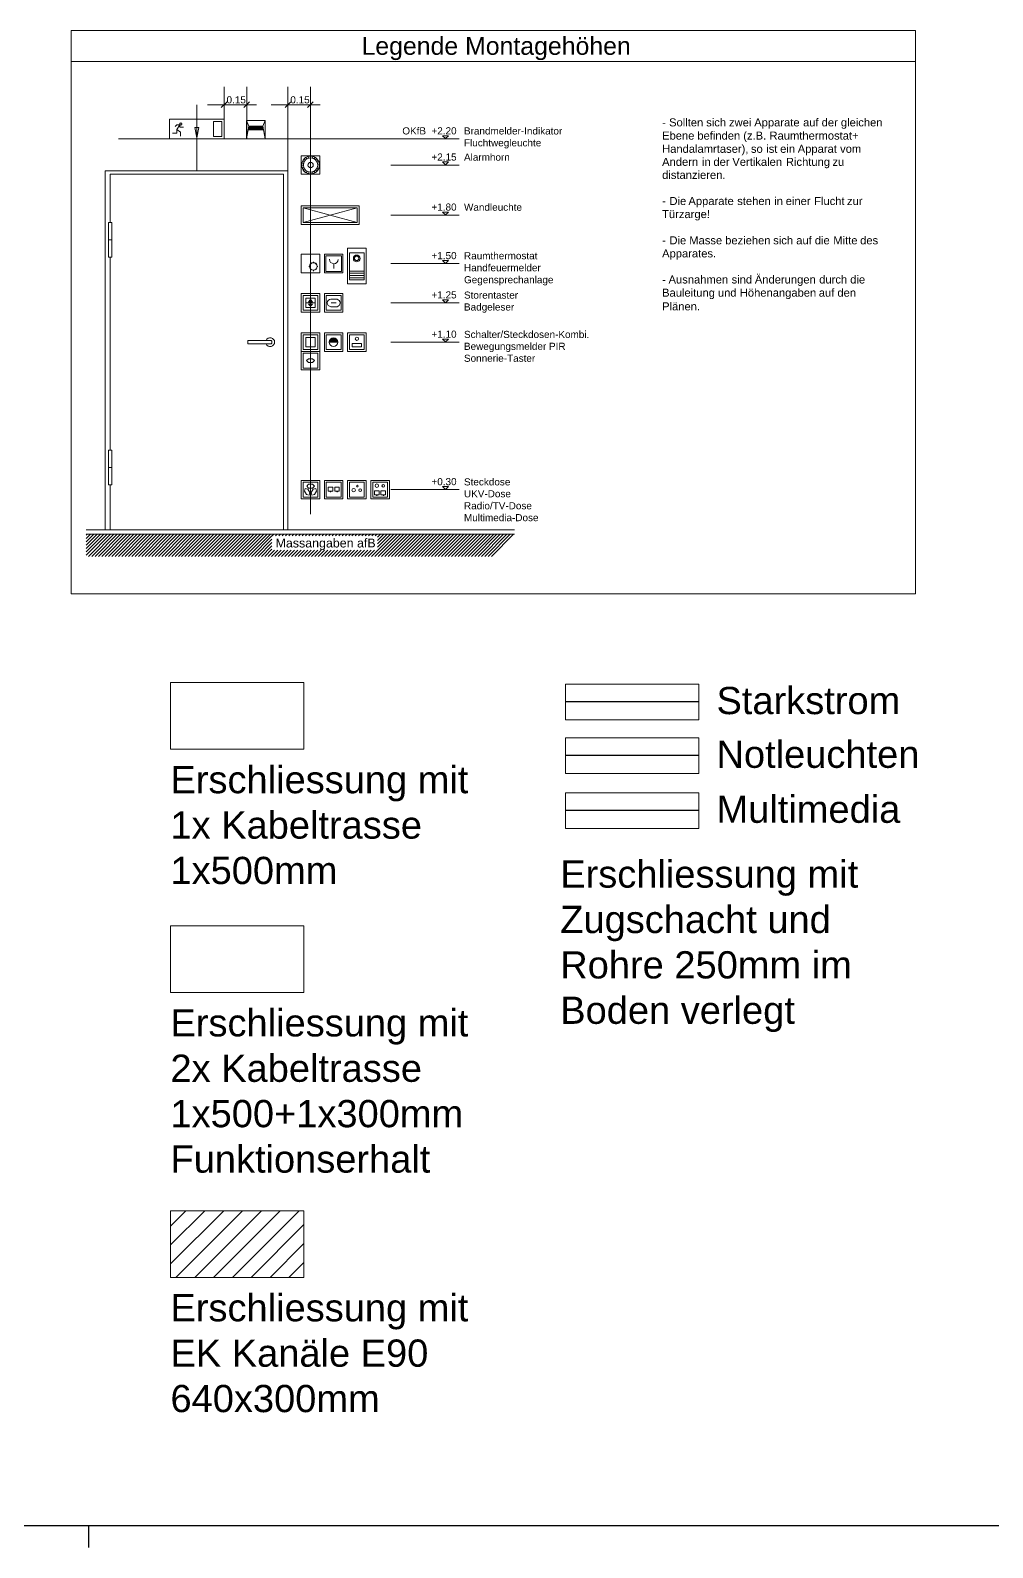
# Model space of a CAD drawing. Extents: x -1132 to 613, y -179 to 712.
# Drawn here: x 179.5 to 396, y -179.5 to 161.8 of the extents above; entities that cross this region are included whole.
import ezdxf
from ezdxf.lldxf.tags import DXFTag

# ---------------------------------------------------------------- set-up
doc = ezdxf.new("R2010")
doc.units = 0
doc.layers.get('0').update_dxf_attribs({"lineweight": 13})
for name, color, linetype, lineweight in [('EL01_WAN_I0_Legende', 7, 'Continuous', 13), ('EL01_WAN_Text', 7, 'Continuous', 13), ('ProE_LEG_Montagehöhe', 7, 'Continuous', 13)]:
    doc.layers.add(name, color=color, linetype=linetype, lineweight=lineweight)
for name, color, linetype, lineweight, true_color in [('EL01_WAN_Trassen', 40, 'Continuous', 13, 0xffbf00), ('EL01_WAN_Trassen Option 2', 7, 'Continuous', 13, 0xff6600), ('L_Röhre Boden', 1, 'Continuous', 13, 0xff0000)]:
    doc.layers.add(name, color=color, linetype=linetype, lineweight=lineweight, true_color=true_color)
doc.styles.get("Standard").update_dxf_attribs({"font": 'arial.ttf'})
tags = doc.linetypes.add('ACAD_ISO10W100', pattern=[18, 12, -3, 0, -3]).pattern_tags.tags
tags[10:11] = [DXFTag(74, 4), DXFTag(75, 0), DXFTag(340, '0'), DXFTag(46, 0.0), DXFTag(50, 0.0), DXFTag(44, 0.0), DXFTag(45, 0.0)]
tags[8:9] = [DXFTag(74, 4), DXFTag(75, 0), DXFTag(340, '0'), DXFTag(46, 0.0), DXFTag(50, 0.0), DXFTag(44, 0.0), DXFTag(45, 0.0)]
tags[6:7] = [DXFTag(74, 4), DXFTag(75, 0), DXFTag(340, '0'), DXFTag(46, 0.0), DXFTag(50, 0.0), DXFTag(44, 0.0), DXFTag(45, 0.0)]
tags[4:5] = [DXFTag(74, 4), DXFTag(75, 0), DXFTag(340, '0'), DXFTag(46, 0.0), DXFTag(50, 0.0), DXFTag(44, 0.0), DXFTag(45, 0.0)]
tags = doc.linetypes.add('STRICHPUNKT2', pattern=[12.7, 6.35, -3.175, 0, -3.175]).pattern_tags.tags
tags[10:11] = [DXFTag(74, 4), DXFTag(75, 0), DXFTag(340, '0'), DXFTag(46, 0.0), DXFTag(50, 0.0), DXFTag(44, 0.0), DXFTag(45, 0.0)]
tags[8:9] = [DXFTag(74, 4), DXFTag(75, 0), DXFTag(340, '0'), DXFTag(46, 0.0), DXFTag(50, 0.0), DXFTag(44, 0.0), DXFTag(45, 0.0)]
tags[6:7] = [DXFTag(74, 4), DXFTag(75, 0), DXFTag(340, '0'), DXFTag(46, 0.0), DXFTag(50, 0.0), DXFTag(44, 0.0), DXFTag(45, 0.0)]
tags[4:5] = [DXFTag(74, 4), DXFTag(75, 0), DXFTag(340, '0'), DXFTag(46, 0.0), DXFTag(50, 0.0), DXFTag(44, 0.0), DXFTag(45, 0.0)]

# ---------------------------------------------------------------- blocks, each defined once
blk = doc.blocks.new('Kabelkanal-A0UJ358RXE', base_point=(211.06, -54.62))
at = {"color": 0, "linetype": 'ByBlock', "lineweight": -2, "ltscale": 0.13}
for p, q in [((211.06, -54.62), (211.06, -39.62)), ((211.06, -39.62), (241.06, -39.62)), ((241.06, -39.62), (241.06, -54.62)), ((241.06, -54.62), (211.06, -54.62))]:
    blk.add_line(p, q, dxfattribs=at)
blk = doc.blocks.new('Wickelfalzrohr-A0UJ358TXE', base_point=(299.92, -17.72))
at = {"color": 0, "linetype": 'ByBlock', "lineweight": -2, "ltscale": 0.13}
for p, q in [((329.92, -9.72), (299.92, -9.72)), ((299.92, -9.72), (299.92, -12.06)), ((329.92, -9.72), (329.92, -12.06)), ((299.92, -12.06), (299.92, -15.38)), ((329.92, -12.06), (329.92, -15.38)), ((299.92, -15.38), (299.92, -17.72)), ((329.92, -15.38), (329.92, -17.72)), ((299.92, -17.72), (329.92, -17.72))]:
    blk.add_line(p, q, dxfattribs=at)
at = {"color": 0, "linetype": 'STRICHPUNKT2', "lineweight": 25, "ltscale": 0.25}
blk.add_line((329.92, -13.72), (299.92, -13.72), dxfattribs=at)
blk = doc.blocks.new('Wickelfalzrohr-A0UJ358VXE', base_point=(299.92, -5.36))
at = {"color": 0, "linetype": 'ByBlock', "lineweight": -2, "ltscale": 0.13}
for p, q in [((329.92, 2.64), (299.92, 2.64)), ((299.92, 2.64), (299.92, 0.3)), ((299.92, 0.3), (299.92, -3.02)), ((329.92, 2.64), (329.92, 0.3)), ((329.92, 0.3), (329.92, -3.02)), ((299.92, -3.02), (299.92, -5.36)), ((329.92, -3.02), (329.92, -5.36)), ((299.92, -5.36), (329.92, -5.36))]:
    blk.add_line(p, q, dxfattribs=at)
at = {"color": 0, "linetype": 'STRICHPUNKT2', "lineweight": 25, "ltscale": 0.25}
blk.add_line((329.92, -1.36), (299.92, -1.36), dxfattribs=at)
blk = doc.blocks.new('Wickelfalzrohr-A0UJ358XXE', base_point=(299.92, 6.71))
at = {"color": 0, "linetype": 'ByBlock', "lineweight": -2, "ltscale": 0.13}
for p, q in [((329.92, 14.71), (299.92, 14.71)), ((299.92, 14.71), (299.92, 12.37)), ((329.92, 14.71), (329.92, 12.37)), ((299.92, 12.37), (299.92, 9.06)), ((329.92, 12.37), (329.92, 9.06)), ((299.92, 9.06), (299.92, 6.71)), ((329.92, 9.06), (329.92, 6.71)), ((299.92, 6.71), (329.92, 6.71))]:
    blk.add_line(p, q, dxfattribs=at)
at = {"color": 0, "linetype": 'STRICHPUNKT2', "lineweight": 25, "ltscale": 0.25}
blk.add_line((329.92, 10.71), (299.92, 10.71), dxfattribs=at)
blk = doc.blocks.new('Schraffur-A0UJ358ZXE', base_point=(211.06, -118.69))
at = {"color": 0, "lineweight": -2}
for p, q in [((211.06, -115.62), (223, -103.69)), ((211.06, -111.38), (218.75, -103.69)), ((211.06, -107.14), (214.51, -103.69)), ((212.24, -118.69), (227.24, -103.69)), ((216.48, -118.69), (231.48, -103.69)), ((220.72, -118.69), (235.72, -103.69)), ((224.97, -118.69), (239.97, -103.69)), ((229.21, -118.69), (241.06, -106.83)), ((233.45, -118.69), (241.06, -111.08)), ((237.69, -118.69), (241.06, -115.32))]:
    blk.add_line(p, q, dxfattribs=at)
blk = doc.blocks.new('Kabelkanal-A0UJ3591XE', base_point=(211.06, -118.69))
at = {"color": 0, "linetype": 'ByBlock', "lineweight": -2, "ltscale": 0.13}
for p, q in [((211.06, -118.69), (211.06, -103.69)), ((211.06, -103.69), (241.06, -103.69)), ((241.06, -103.69), (241.06, -118.69)), ((241.06, -118.69), (211.06, -118.69))]:
    blk.add_line(p, q, dxfattribs=at)
blk = doc.blocks.new('Kabelkanal-A0UJ3593XE', base_point=(211.06, 0.08))
at = {"color": 0, "linetype": 'ByBlock', "lineweight": -2, "ltscale": 0.13}
for p, q in [((211.06, 0.08), (211.06, 15.08)), ((211.06, 15.08), (241.06, 15.08)), ((241.06, 15.08), (241.06, 0.08)), ((241.06, 0.08), (211.06, 0.08))]:
    blk.add_line(p, q, dxfattribs=at)
blk = doc.blocks.new('Blockreferenz-A0UJ3595XE', base_point=(188.7, 35.02))
at = {"layer": 'ProE_LEG_Montagehöhe', "linetype": 'ByBlock', "lineweight": -2, "ltscale": 0.13, "true_color": 0x0099ff}
blk.add_hatch(color=150, dxfattribs=at).paths.add_polyline_path([(248.71, 91.63), (246.71, 91.63), (246.74, 91.89), (246.84, 92.13), (247, 92.33), (247.21, 92.49), (247.45, 92.59), (247.71, 92.63), (247.96, 92.59), (248.21, 92.49), (248.41, 92.33), (248.57, 92.13), (248.67, 91.89)])
at = {"layer": 'ProE_LEG_Montagehöhe', "color": 0, "linetype": 'ByBlock', "lineweight": -2, "ltscale": 0.13}
for p, q in [((188.7, 35.02), (188.7, 161.75)), ((188.7, 161.75), (188.7, 154.75)), ((188.7, 35.02), (188.7, 161.75)), ((188.7, 161.75), (283.7, 161.75)), ((283.7, 161.75), (378.7, 161.75)), ((378.7, 161.75), (378.7, 35.02)), ((188.7, 154.75), (378.7, 154.75)), ((188.7, 154.75), (188.7, 35.02)), ((219.35, 145.02), (230.35, 145.02)), ((223.75, 145.67), (222.46, 144.37)), ((228.81, 145.67), (227.52, 144.37)), ((233.7, 145.02), (244.7, 145.02)), ((238.11, 145.67), (236.82, 144.37)), ((243.16, 145.67), (241.87, 144.37)), ((275.99, 137.36), (260.63, 137.36)), ((273.58, 138.06), (272.27, 138.06)), ((272.93, 137.41), (272.27, 138.06)), ((272.93, 137.41), (273.58, 138.06)), ((196.33, 49.51), (196.33, 130.13)), ((196.33, 130.13), (237.46, 130.13)), ((237.46, 130.13), (237.46, 49.46)), ((275.99, 131.46), (260.63, 131.46)), ((273.58, 132.16), (272.27, 132.16)), ((272.93, 131.5), (272.27, 132.16)), ((272.93, 131.5), (273.58, 132.16)), ((197.44, 118.54), (197.44, 129.38)), ((197.44, 129.38), (236.46, 129.38)), ((236.46, 129.38), (236.46, 49.46)), ((275.99, 120.21), (260.63, 120.21)), ((273.58, 120.9), (272.27, 120.9)), ((272.93, 120.25), (272.27, 120.9)), ((272.93, 120.25), (273.58, 120.9)), ((197.07, 118.54), (197.07, 110.71)), ((197.82, 118.54), (197.07, 118.54)), ((197.82, 110.71), (197.82, 118.54)), ((197.82, 114.63), (197.07, 114.63)), ((197.07, 110.71), (197.82, 110.71)), ((197.44, 110.71), (197.44, 67.34)), ((275.99, 109.29), (260.63, 109.29)), ((272.93, 109.34), (272.27, 109.99)), ((273.58, 109.99), (272.27, 109.99)), ((272.93, 109.34), (273.58, 109.99)), ((275.99, 100.46), (260.63, 100.46)), ((272.93, 100.5), (272.27, 101.16)), ((273.58, 101.16), (272.27, 101.16)), ((272.93, 100.5), (273.58, 101.16)), ((272.93, 91.67), (272.27, 92.33)), ((273.58, 92.33), (272.27, 92.33)), ((272.93, 91.67), (273.58, 92.33)), ((233.46, 92.03), (228.45, 92.03)), ((228.45, 92.03), (228.45, 91.23)), ((233.46, 91.23), (228.45, 91.23)), ((275.99, 91.63), (260.63, 91.63)), ((197.07, 67.34), (197.07, 59.51)), ((197.82, 67.34), (197.07, 67.34)), ((197.82, 67.34), (197.82, 59.51)), ((197.82, 63.42), (197.07, 63.42)), ((197.07, 59.51), (197.82, 59.51)), ((197.44, 59.51), (197.44, 49.51)), ((275.99, 58.46), (260.63, 58.46)), ((272.93, 58.5), (272.27, 59.16)), ((273.58, 59.16), (272.27, 59.16)), ((272.93, 58.5), (273.58, 59.16)), ((192.07, 49.46), (288.46, 49.46)), ((192.07, 48.46), (288.46, 48.46)), ((288.46, 49.46), (200.46, 49.46)), ((378.7, 35.02), (188.7, 35.02))]:
    blk.add_line(p, q, dxfattribs=at)
at = {"layer": 'ProE_LEG_Montagehöhe', "color": 0, "linetype": 'ACAD_ISO10W100', "lineweight": -2, "ltscale": 0.13}
for p, q in [((223.11, 137.36), (223.11, 149.03)), ((228.17, 137.32), (228.17, 149.03)), ((237.46, 130.13), (237.46, 149.03)), ((242.52, 52.98), (242.52, 149.03)), ((216.95, 144.97), (216.95, 130.13)), ((260.63, 137.36), (199.3, 137.36))]:
    blk.add_line(p, q, dxfattribs=at)
at = {"layer": 'ProE_LEG_Montagehöhe', "color": 3, "linetype": 'ByBlock', "lineweight": -2, "ltscale": 0.13, "true_color": 0x00ff00}
for p, q in [((210.8, 141.77), (210.8, 137.36)), ((210.8, 141.77), (223.11, 141.77)), ((212.42, 140.52), (212.07, 140.11)), ((213.16, 140.52), (212.42, 140.52)), ((212.45, 139.45), (213.16, 140.52)), ((213.16, 140.52), (213.16, 139.96)), ((213.16, 139.96), (213.97, 139.96)), ((216.95, 141.55), (216.95, 137.59)), ((220.72, 141.23), (220.72, 137.9)), ((220.72, 141.23), (222.57, 141.23)), ((222.57, 141.23), (222.57, 137.9)), ((223.11, 141.77), (223.11, 137.36)), ((210.8, 137.36), (223.11, 137.36)), ((212.45, 138.63), (211.5, 138.63)), ((212.45, 139.45), (212.45, 138.63)), ((213.25, 138.87), (212.45, 139.45)), ((213.25, 137.95), (213.25, 138.87)), ((216.95, 137.59), (216.49, 139.88)), ((216.49, 139.88), (217.42, 139.88)), ((216.95, 137.59), (217.42, 139.88)), ((220.72, 137.9), (222.57, 137.9))]:
    blk.add_line(p, q, dxfattribs=at)
at = {"layer": 'ProE_LEG_Montagehöhe', "color": 30, "linetype": 'ByBlock', "lineweight": -2, "ltscale": 0.13, "true_color": 0xff6600}
for p, q in [((232.33, 141.49), (228.16, 141.49)), ((228.16, 141.49), (228.16, 137.32)), ((228.66, 140.24), (228.16, 141.49)), ((228.16, 137.32), (228.66, 140.24)), ((228.66, 140.24), (231.83, 140.24)), ((232.33, 141.49), (231.83, 140.24)), ((231.83, 140.24), (232.33, 137.32)), ((232.33, 137.32), (232.33, 141.49)), ((232.33, 137.32), (228.16, 137.32)), ((231.97, 139.4), (228.52, 139.4)), ((240.43, 129.38), (240.43, 133.54)), ((240.43, 133.54), (244.6, 133.54)), ((241.5, 133.18), (241.71, 132.83)), ((241.98, 133.39), (242.09, 133)), ((242.55, 133.47), (242.55, 133.07)), ((243.07, 133.4), (242.97, 133.02)), ((243.55, 133.2), (243.35, 132.86)), ((244.6, 133.54), (244.6, 129.38)), ((240.54, 131.42), (240.94, 131.43)), ((240.6, 131.94), (240.99, 131.84)), ((240.62, 130.9), (241.01, 131.01)), ((240.79, 132.43), (241.14, 132.23)), ((240.83, 130.42), (241.17, 130.63)), ((241.09, 132.85), (241.39, 132.57)), ((241.15, 130.01), (241.43, 130.3)), ((241.57, 129.7), (241.77, 130.05)), ((242.06, 129.51), (242.16, 129.9)), ((242.58, 129.45), (242.57, 129.85)), ((243.1, 129.52), (242.99, 129.91)), ((243.58, 129.73), (243.37, 130.08)), ((243.97, 132.89), (243.69, 132.6)), ((243.99, 130.05), (243.7, 130.33)), ((244.29, 132.47), (243.94, 132.27)), ((244.3, 130.47), (243.95, 130.67)), ((244.49, 131.99), (244.1, 131.89)), ((244.5, 130.96), (244.11, 131.06)), ((244.56, 131.47), (244.16, 131.47)), ((240.43, 129.38), (244.6, 129.38)), ((245.67, 111.38), (249.84, 111.38)), ((245.67, 107.21), (245.67, 111.38)), ((246.01, 107.54), (246.01, 111.04)), ((246.01, 111.04), (249.51, 111.04)), ((247.77, 109.28), (247.77, 108.19)), ((249.51, 111.04), (249.51, 107.54)), ((249.84, 111.38), (249.84, 107.21)), ((249.84, 107.21), (245.67, 107.21)), ((249.51, 107.54), (246.01, 107.54)), ((245.67, 98.38), (245.67, 102.54)), ((245.67, 102.54), (249.84, 102.54)), ((249.84, 102.54), (249.84, 98.38)), ((246.09, 102.13), (246.09, 98.79)), ((249.43, 102.13), (246.09, 102.13)), ((248.51, 101.3), (247.08, 101.3)), ((247.08, 99.61), (248.51, 99.61)), ((247.16, 100.45), (248.34, 100.45)), ((249.43, 98.79), (249.43, 102.13)), ((249.84, 98.38), (245.67, 98.38)), ((246.09, 98.79), (249.43, 98.79))]:
    blk.add_line(p, q, dxfattribs=at)
at = {"layer": 'ProE_LEG_Montagehöhe', "color": 150, "linetype": 'ByBlock', "lineweight": -2, "ltscale": 0.13, "true_color": 0x0099ff}
for p, q in [((240.46, 122.29), (253.46, 122.29)), ((240.46, 118.12), (240.46, 122.29)), ((240.91, 118.56), (253.01, 121.86)), ((240.91, 121.86), (253.01, 118.56)), ((240.91, 121.86), (253.01, 121.86)), ((240.91, 121.86), (240.91, 118.56)), ((253.01, 121.86), (253.01, 118.56)), ((253.46, 122.29), (253.46, 118.12)), ((253.46, 118.12), (240.46, 118.12)), ((240.91, 118.56), (253.01, 118.56)), ((240.46, 93.71), (244.63, 93.71)), ((240.46, 89.54), (240.46, 93.71)), ((240.88, 93.3), (240.88, 89.96)), ((244.21, 93.3), (240.88, 93.3)), ((241.5, 90.59), (241.5, 92.67)), ((241.5, 92.67), (243.59, 92.67)), ((242.55, 92.67), (242.55, 90.59)), ((243.59, 92.67), (243.59, 90.59)), ((244.21, 89.96), (244.21, 93.3)), ((244.63, 93.71), (244.63, 89.54)), ((245.67, 89.54), (245.67, 93.71)), ((249.84, 93.71), (245.67, 93.71)), ((249.43, 93.3), (246.09, 93.3)), ((246.09, 93.3), (246.09, 89.96)), ((249.43, 89.96), (249.43, 93.3)), ((249.84, 93.71), (249.84, 89.54)), ((240.46, 85.38), (240.46, 89.54)), ((244.63, 89.54), (240.46, 89.54)), ((240.88, 89.96), (244.21, 89.96)), ((240.88, 89.13), (240.88, 85.79)), ((244.21, 89.13), (240.88, 89.13)), ((243.59, 90.59), (241.5, 90.59)), ((244.21, 85.79), (244.21, 89.13)), ((244.63, 89.54), (244.63, 85.38)), ((249.84, 89.54), (245.67, 89.54)), ((246.09, 89.96), (249.43, 89.96)), ((246.71, 91.63), (248.71, 91.63)), ((244.63, 85.38), (240.46, 85.38)), ((240.88, 85.79), (244.21, 85.79)), ((242.07, 87.91), (241.63, 87.48)), ((241.63, 87.48), (242.08, 87.03)), ((242.95, 87.91), (242.07, 87.91)), ((242.08, 87.03), (242.96, 87.03)), ((243.4, 87.47), (242.95, 87.91)), ((242.96, 87.03), (243.4, 87.47)), ((240.46, 56.38), (240.46, 60.54)), ((240.46, 60.54), (244.63, 60.54)), ((244.21, 60.13), (240.88, 60.13)), ((240.88, 60.13), (240.88, 56.79)), ((241.36, 58.75), (241.2, 58.14)), ((241.2, 58.14), (241.64, 57.38)), ((241.96, 58.59), (241.36, 58.75)), ((242.1, 59.7), (241.67, 59.27)), ((241.67, 59.27), (242.11, 58.82)), ((242.4, 57.82), (241.96, 58.59)), ((242.99, 59.7), (242.1, 59.7)), ((242.11, 58.82), (242.99, 58.82)), ((243.12, 58.58), (242.68, 57.81)), ((243.43, 59.26), (242.99, 59.7)), ((242.99, 58.82), (243.43, 59.26)), ((243.73, 58.74), (243.12, 58.58)), ((243.45, 57.38), (243.89, 58.14)), ((243.89, 58.14), (243.73, 58.74)), ((244.21, 56.79), (244.21, 60.13)), ((244.63, 60.54), (244.63, 56.38)), ((244.63, 56.38), (240.46, 56.38)), ((240.88, 56.79), (244.21, 56.79)), ((241.64, 57.38), (242.24, 57.21)), ((242.24, 57.21), (242.4, 57.82)), ((242.68, 57.81), (242.84, 57.21)), ((242.84, 57.21), (243.45, 57.38))]:
    blk.add_line(p, q, dxfattribs=at)
at = {"layer": 'ProE_LEG_Montagehöhe', "color": 36, "linetype": 'ByBlock', "lineweight": -2, "ltscale": 0.13, "true_color": 0x804000}
for p, q in [((250.88, 104.75), (250.88, 112.75)), ((250.88, 112.75), (255.05, 112.75)), ((255.05, 112.75), (255.05, 104.75)), ((254.64, 111.75), (251.3, 111.75)), ((251.3, 111.75), (251.3, 105.62)), ((254.64, 105.62), (254.64, 111.75)), ((251.3, 107.62), (254.64, 107.62)), ((251.3, 107.12), (254.64, 107.12)), ((251.3, 106.62), (254.64, 106.62)), ((251.3, 106.12), (254.64, 106.12)), ((255.05, 104.75), (250.88, 104.75)), ((251.3, 105.62), (254.64, 105.62)), ((250.88, 89.54), (250.88, 93.71)), ((250.88, 93.71), (255.05, 93.71)), ((254.64, 93.3), (251.3, 93.3)), ((251.3, 93.3), (251.3, 89.96)), ((254.64, 89.96), (254.64, 93.3)), ((255.05, 93.71), (255.05, 89.54)), ((255.05, 89.54), (250.88, 89.54)), ((251.3, 89.96), (254.64, 89.96)), ((251.93, 90.59), (251.93, 91.34)), ((251.93, 91.34), (254.01, 91.34)), ((254.01, 90.59), (251.93, 90.59)), ((254.01, 91.34), (254.01, 90.59))]:
    blk.add_line(p, q, dxfattribs=at)
at = {"layer": 'ProE_LEG_Montagehöhe', "color": 1, "linetype": 'ByBlock', "lineweight": -2, "ltscale": 0.13, "true_color": 0xff0000}
for p, q in [((240.46, 107.21), (240.46, 111.38)), ((240.46, 111.38), (244.63, 111.38)), ((242.58, 109.26), (242.44, 109.4)), ((243.17, 109.5), (243.17, 109.71)), ((243.76, 109.26), (243.9, 109.4)), ((244.63, 111.38), (244.63, 107.21)), ((240.46, 107.21), (244.63, 107.21)), ((242.34, 108.67), (242.13, 108.67)), ((242.58, 108.08), (242.44, 107.94)), ((243.17, 107.83), (243.17, 107.62)), ((243.76, 108.08), (243.9, 107.94)), ((244.01, 108.67), (244.21, 108.67)), ((240.46, 102.54), (244.63, 102.54)), ((240.46, 98.38), (240.46, 102.54)), ((244.63, 102.54), (244.63, 98.38)), ((244.21, 102.13), (240.88, 102.13)), ((240.88, 102.13), (240.88, 98.79)), ((241.5, 101.5), (243.59, 101.5)), ((241.5, 99.42), (241.5, 101.5)), ((241.5, 100.46), (243.59, 100.46)), ((243.59, 99.42), (241.5, 99.42)), ((242.07, 100.73), (242.54, 101.21)), ((242.07, 100.73), (243.01, 100.73)), ((242.07, 100.19), (242.54, 99.71)), ((242.07, 100.19), (243.01, 100.19)), ((243.01, 100.73), (242.54, 101.21)), ((243.01, 100.19), (242.54, 99.71)), ((243.59, 101.5), (243.59, 99.42)), ((244.21, 98.79), (244.21, 102.13)), ((244.63, 98.38), (240.46, 98.38)), ((240.88, 98.79), (244.21, 98.79))]:
    blk.add_line(p, q, dxfattribs=at)
at = {"layer": 'ProE_LEG_Montagehöhe', "color": 6, "linetype": 'ByBlock', "lineweight": -2, "ltscale": 0.13, "true_color": 0xff00ff}
for p, q in [((245.67, 56.38), (245.67, 60.54)), ((245.67, 60.54), (249.84, 60.54)), ((246.09, 60.13), (246.09, 56.79)), ((249.43, 60.13), (246.09, 60.13)), ((246.51, 58.12), (246.51, 59)), ((246.51, 59), (247.55, 59)), ((246.51, 58.12), (247.55, 58.12)), ((246.98, 58.12), (246.98, 57.97)), ((247.13, 57.97), (247.13, 58.12)), ((247.55, 59), (247.55, 58.12)), ((247.97, 58.12), (247.97, 59)), ((247.97, 59), (249.01, 59)), ((247.97, 58.12), (249.01, 58.12)), ((248.44, 58.12), (248.44, 57.97)), ((248.59, 57.97), (248.59, 58.12)), ((249.01, 59), (249.01, 58.12)), ((249.43, 56.79), (249.43, 60.13)), ((249.84, 60.54), (249.84, 56.38)), ((250.89, 56.38), (250.89, 60.54)), ((250.89, 60.54), (255.06, 60.54)), ((251.3, 60.13), (251.3, 56.79)), ((254.64, 60.13), (251.3, 60.13)), ((254.64, 56.79), (254.64, 60.13)), ((255.06, 60.54), (255.06, 56.38)), ((256.1, 60.54), (260.27, 60.54)), ((256.1, 56.38), (256.1, 60.54)), ((259.85, 60.13), (256.52, 60.13)), ((256.52, 60.13), (256.52, 56.79)), ((256.93, 58.19), (257.97, 58.19)), ((256.93, 57.31), (256.93, 58.19)), ((257.97, 58.19), (257.97, 57.31)), ((258.39, 58.19), (259.43, 58.19)), ((258.39, 57.31), (258.39, 58.19)), ((259.43, 58.19), (259.43, 57.31)), ((259.85, 56.79), (259.85, 60.13)), ((260.27, 60.54), (260.27, 56.38)), ((249.84, 56.38), (245.67, 56.38)), ((246.09, 56.79), (249.43, 56.79)), ((246.98, 57.97), (247.13, 57.97)), ((248.44, 57.97), (248.59, 57.97)), ((255.06, 56.38), (250.89, 56.38)), ((251.3, 56.79), (254.64, 56.79)), ((260.27, 56.38), (256.1, 56.38)), ((256.52, 56.79), (259.85, 56.79)), ((256.93, 57.31), (257.97, 57.31)), ((257.4, 57.31), (257.4, 57.16)), ((257.4, 57.16), (257.55, 57.16)), ((257.55, 57.16), (257.55, 57.31)), ((258.39, 57.31), (259.43, 57.31)), ((258.86, 57.31), (258.86, 57.16)), ((258.86, 57.16), (259.01, 57.16)), ((259.01, 57.16), (259.01, 57.31))]:
    blk.add_line(p, q, dxfattribs=at)
at = {"layer": 'ProE_LEG_Montagehöhe', "color": 0, "lineweight": -2}
for p, q in [((192.07, 45.98), (194.55, 48.46)), ((192.07, 46.73), (193.8, 48.46)), ((192.07, 47.48), (193.05, 48.46)), ((192.07, 48.23), (192.3, 48.46)), ((192.08, 43.74), (196.8, 48.46)), ((192.08, 44.49), (196.05, 48.46)), ((192.08, 45.24), (195.3, 48.46)), ((192.55, 43.46), (197.55, 48.46)), ((193.3, 43.46), (198.3, 48.46)), ((194.05, 43.46), (199.05, 48.46)), ((194.8, 43.46), (199.8, 48.46)), ((195.55, 43.46), (200.55, 48.46)), ((196.3, 43.46), (201.3, 48.46)), ((197.05, 43.46), (202.05, 48.46)), ((197.8, 43.46), (202.8, 48.46)), ((198.55, 43.46), (203.55, 48.46)), ((199.29, 43.46), (204.29, 48.46)), ((200.04, 43.46), (205.04, 48.46)), ((200.79, 43.46), (205.79, 48.46)), ((201.54, 43.46), (206.54, 48.46)), ((202.29, 43.46), (207.29, 48.46)), ((203.04, 43.46), (208.04, 48.46)), ((203.79, 43.46), (208.79, 48.46)), ((204.54, 43.46), (209.54, 48.46)), ((205.29, 43.46), (210.29, 48.46)), ((206.04, 43.46), (211.04, 48.46)), ((206.79, 43.46), (211.79, 48.46)), ((207.54, 43.46), (212.54, 48.46)), ((208.29, 43.46), (213.29, 48.46)), ((209.04, 43.46), (214.04, 48.46)), ((209.79, 43.46), (214.79, 48.46)), ((210.54, 43.46), (215.54, 48.46)), ((211.29, 43.46), (216.29, 48.46)), ((212.04, 43.46), (217.04, 48.46)), ((212.79, 43.46), (217.79, 48.46)), ((213.54, 43.46), (218.54, 48.46)), ((214.29, 43.46), (219.29, 48.46)), ((215.04, 43.46), (220.04, 48.46)), ((215.78, 43.46), (220.78, 48.46)), ((216.53, 43.46), (221.53, 48.46)), ((217.28, 43.46), (222.28, 48.46)), ((218.03, 43.46), (223.03, 48.46)), ((218.78, 43.46), (223.78, 48.46)), ((219.53, 43.46), (224.53, 48.46)), ((220.28, 43.46), (225.28, 48.46)), ((221.03, 43.46), (226.03, 48.46)), ((221.78, 43.46), (226.78, 48.46)), ((222.53, 43.46), (227.53, 48.46)), ((223.28, 43.46), (228.28, 48.46)), ((224.03, 43.46), (229.03, 48.46)), ((224.78, 43.46), (229.78, 48.46)), ((225.53, 43.46), (230.53, 48.46)), ((226.28, 43.46), (231.28, 48.46)), ((227.03, 43.46), (232.03, 48.46)), ((227.78, 43.46), (232.78, 48.46)), ((228.53, 43.46), (233.53, 48.46)), ((229.28, 43.46), (233.86, 48.05)), ((233.88, 48.06), (234.28, 48.46)), ((234.63, 48.06), (235.03, 48.46)), ((235.38, 48.06), (235.78, 48.46)), ((236.12, 48.06), (236.52, 48.46)), ((236.87, 48.06), (237.27, 48.46)), ((237.62, 48.06), (238.02, 48.46)), ((238.37, 48.06), (238.77, 48.46)), ((239.12, 48.06), (239.52, 48.46)), ((239.87, 48.06), (240.27, 48.46)), ((240.62, 48.06), (241.02, 48.46)), ((241.37, 48.06), (241.77, 48.46)), ((242.12, 48.06), (242.52, 48.46)), ((242.87, 48.06), (243.27, 48.46)), ((243.62, 48.06), (244.02, 48.46)), ((244.37, 48.06), (244.77, 48.46)), ((245.12, 48.06), (245.52, 48.46)), ((245.87, 48.06), (246.27, 48.46)), ((246.62, 48.06), (247.02, 48.46)), ((247.37, 48.06), (247.77, 48.46)), ((248.12, 48.06), (248.52, 48.46)), ((248.87, 48.06), (249.27, 48.46)), ((249.62, 48.06), (250.02, 48.46)), ((250.37, 48.06), (250.77, 48.46)), ((251.12, 48.06), (251.52, 48.46)), ((251.86, 48.06), (252.26, 48.46)), ((252.61, 48.06), (253.01, 48.46)), ((253.36, 48.06), (253.76, 48.46)), ((254.11, 48.06), (254.51, 48.46)), ((254.86, 48.06), (255.26, 48.46)), ((255.61, 48.06), (256.01, 48.46)), ((256.26, 43.46), (261.26, 48.46)), ((256.36, 48.06), (256.76, 48.46)), ((257.01, 43.46), (262.01, 48.46)), ((257.11, 48.06), (257.51, 48.46)), ((257.58, 45.53), (260.51, 48.46)), ((257.58, 46.28), (259.76, 48.46)), ((257.58, 47.03), (259.01, 48.46)), ((257.58, 47.78), (258.26, 48.46)), ((257.76, 43.46), (262.76, 48.46)), ((258.51, 43.46), (263.51, 48.46)), ((259.26, 43.46), (264.26, 48.46)), ((260.01, 43.46), (265.01, 48.46)), ((260.76, 43.46), (265.76, 48.46)), ((261.51, 43.46), (266.51, 48.46)), ((262.26, 43.46), (267.26, 48.46)), ((263.01, 43.46), (268.01, 48.46)), ((263.75, 43.46), (268.75, 48.46)), ((264.5, 43.46), (269.5, 48.46)), ((265.25, 43.46), (270.25, 48.46)), ((266, 43.46), (271, 48.46)), ((266.75, 43.46), (271.75, 48.46)), ((267.5, 43.46), (272.5, 48.46)), ((268.25, 43.46), (273.25, 48.46)), ((269, 43.46), (274, 48.46)), ((269.75, 43.46), (274.75, 48.46)), ((270.5, 43.46), (275.5, 48.46)), ((271.25, 43.46), (276.25, 48.46)), ((272, 43.46), (277, 48.46)), ((272.75, 43.46), (277.75, 48.46)), ((273.5, 43.46), (278.5, 48.46)), ((274.25, 43.46), (279.25, 48.46)), ((275, 43.46), (280, 48.46)), ((275.75, 43.46), (280.75, 48.46)), ((276.5, 43.46), (281.5, 48.46)), ((277.25, 43.46), (282.25, 48.46)), ((278, 43.46), (283, 48.46)), ((278.75, 43.46), (283.75, 48.46)), ((279.49, 43.46), (284.49, 48.46)), ((280.24, 43.46), (285.24, 48.46)), ((280.99, 43.46), (285.99, 48.46)), ((281.74, 43.46), (286.74, 48.46)), ((282.49, 43.46), (287.49, 48.46)), ((283.24, 43.46), (288.24, 48.46)), ((230.03, 43.46), (233.86, 47.3)), ((230.78, 43.46), (233.86, 46.55)), ((231.52, 43.46), (233.86, 45.8)), ((232.27, 43.46), (233.86, 45.05)), ((233.02, 43.46), (234.42, 44.86)), ((233.77, 43.46), (235.17, 44.86)), ((234.52, 43.46), (235.92, 44.86)), ((235.27, 43.46), (236.67, 44.86)), ((236.02, 43.46), (237.42, 44.86)), ((236.77, 43.46), (238.17, 44.86)), ((237.52, 43.46), (238.92, 44.86)), ((238.27, 43.46), (239.67, 44.86)), ((239.02, 43.46), (240.42, 44.86)), ((239.77, 43.46), (241.17, 44.86)), ((240.52, 43.46), (241.92, 44.86)), ((241.27, 43.46), (242.67, 44.86)), ((242.02, 43.46), (243.42, 44.86)), ((242.77, 43.46), (244.17, 44.86)), ((243.52, 43.46), (244.92, 44.86)), ((244.27, 43.46), (245.67, 44.86)), ((245.02, 43.46), (246.42, 44.86)), ((245.77, 43.46), (247.17, 44.86)), ((246.52, 43.46), (247.92, 44.86)), ((247.26, 43.46), (248.66, 44.86)), ((248.01, 43.46), (249.41, 44.86)), ((248.76, 43.46), (250.16, 44.86)), ((249.51, 43.46), (250.91, 44.86)), ((250.26, 43.46), (251.66, 44.86)), ((251.01, 43.46), (252.41, 44.86)), ((251.76, 43.46), (253.16, 44.86)), ((252.51, 43.46), (253.91, 44.86)), ((253.26, 43.46), (254.66, 44.86)), ((254.01, 43.46), (255.41, 44.86)), ((254.76, 43.46), (256.16, 44.86)), ((255.51, 43.46), (256.91, 44.86))]:
    blk.add_line(p, q, dxfattribs=at)
at = {"layer": 'ProE_LEG_Montagehöhe', "color": 30, "linetype": 'ByBlock', "lineweight": -2, "ltscale": 0.13, "true_color": 0xff6600}
for radius in [2.01, 1.61, 0.594]:
    blk.add_circle((242.55, 131.46), radius, dxfattribs=at)
at = {"layer": 'ProE_LEG_Montagehöhe', "color": 1, "linetype": 'ByBlock', "lineweight": -2, "ltscale": 0.13, "true_color": 0xff0000}
blk.add_circle((243.17, 108.67), 0.834, dxfattribs=at)
at = {"layer": 'ProE_LEG_Montagehöhe', "color": 36, "linetype": 'ByBlock', "lineweight": -2, "ltscale": 0.13, "true_color": 0x804000}
for centre, radius in [((252.92, 110.47), 0.75), ((252.92, 110.47), 0.5), ((252.97, 92.38), 0.375)]:
    blk.add_circle(centre, radius, dxfattribs=at)
at = {"layer": 'ProE_LEG_Montagehöhe', "color": 150, "linetype": 'ByBlock', "lineweight": -2, "ltscale": 0.13, "true_color": 0x0099ff}
blk.add_circle((247.71, 91.63), 1, dxfattribs=at)
at = {"layer": 'ProE_LEG_Montagehöhe', "color": 6, "linetype": 'ByBlock', "lineweight": -2, "ltscale": 0.13, "true_color": 0xff00ff}
for centre, radius in [((252.24, 58.34), 0.4), ((253.07, 59.27), 0.2), ((253.7, 58.34), 0.3), ((257.45, 59.34), 0.4), ((258.91, 59.34), 0.3)]:
    blk.add_circle(centre, radius, dxfattribs=at)
at = {"layer": 'ProE_LEG_Montagehöhe', "color": 3, "linetype": 'ByBlock', "lineweight": -2, "ltscale": 0.13, "true_color": 0x00ff00}
for major_axis in [(0.244, 0), (-0.244, 0)]:
    blk.add_ellipse((213.34, 140.7), major_axis=major_axis, ratio=1, start_param=0, end_param=3.141593, dxfattribs=at)
at = {"layer": 'ProE_LEG_Montagehöhe', "color": 30, "linetype": 'ByBlock', "lineweight": -2, "ltscale": 0.13, "true_color": 0xff6600}
for centre, major_axis, end_param in [((247.77, 110.28), (-1, -0.02), 3.075304), ((247.16, 100.45), (-0.084, 0.842), 2.942255), ((248.34, 100.45), (0.168, -0.842), 2.746802)]:
    blk.add_ellipse(centre, major_axis=major_axis, ratio=1, start_param=0, end_param=end_param, dxfattribs=at)
at = {"layer": 'ProE_LEG_Montagehöhe', "color": 0, "linetype": 'ByBlock', "lineweight": -2, "ltscale": 0.13}
for major_axis, end_param in [((-0.917, -0.4), 5.460152), ((0, -0.4), 3.141593)]:
    blk.add_ellipse((233.46, 91.63), major_axis=major_axis, ratio=1, start_param=0, end_param=end_param, dxfattribs=at)
at = {"layer": 'ProE_LEG_Montagehöhe', "color": 30, "linetype": 'ByBlock', "lineweight": -2, "ltscale": 0.13, "true_color": 0xff6600}
blk.add_solid([(228.52, 139.4), (228.66, 140.24), (231.97, 139.4), (231.83, 140.24)], dxfattribs=at)
at = {"layer": 'ProE_LEG_Montagehöhe', "color": 0, "lineweight": -2, "attachment_point": 1}
for s, insert, char_height in [('{\\fArial;Legende Montagehöhen}', (254.01, 160.25), 4), ('{\\fArial;0.15}', (223.64, 146.93), 1.6), ('{\\fArial;0.15}', (237.99, 146.93), 1.6), ('{\\fArial;OKfB}', (263.19, 139.94), 1.6), ('{\\fArial;+2.20}', (269.75, 139.96), 1.6), ('{\\fArial;+2.15}', (269.75, 134.06), 1.6), ('{\\fArial;+1.80}', (269.75, 122.81), 1.6), ('{\\fArial;+1.50}', (269.75, 111.89), 1.6), ('{\\fArial;+1.25}', (269.75, 103.06), 1.6), ('{\\fArial;+1.10}', (269.75, 94.23), 1.6), ('{\\fArial;+0.30}', (269.75, 61.06), 1.6), ('{\\fArial;Massangaben afB}', (234.67, 47.46), 2)]:
    blk.add_mtext(s, dxfattribs=dict(at, insert=insert, char_height=char_height))
at = {"layer": 'ProE_LEG_Montagehöhe', "color": 30, "linetype": 'ByBlock', "lineweight": -2, "ltscale": 0.13, "true_color": 0xff7f00, "char_height": 1.6, "attachment_point": 1}
for s, insert in [('{\\fArial;Brandmelder-Indikator}', (277.07, 139.93)), ('{\\fArial;Alarmhorn}', (277.07, 134.03)), ('{\\fArial;Handfeuermelder}', (277.07, 109.17)), ('{\\fArial;Badgeleser}', (277.07, 100.34))]:
    blk.add_mtext(s, dxfattribs=dict(at, insert=insert))
at = {"layer": 'ProE_LEG_Montagehöhe', "color": 0, "linetype": 'ByBlock', "lineweight": -2, "ltscale": 0.13, "char_height": 1.8, "attachment_point": 1}
for s, insert in [('{\\fArial;-}', (321.65, 141.95)), ('{\\fArial;Sollten}', (323.22, 141.95)), ('{\\fArial;sich}', (331.57, 141.95)), ('{\\fArial;zwei}', (336.7, 141.95)), ('{\\fArial;Apparate}', (342.38, 141.95)), ('{\\fArial;auf}', (353.37, 141.95)), ('{\\fArial;der}', (357.55, 141.95)), ('{\\fArial;gleichen}', (361.88, 141.95)), ('{\\fArial;Ebene}', (321.65, 138.98)), ('{\\fArial;befinden}', (329.58, 138.98)), ('{\\fArial;(z.B.}', (339.91, 138.98)), ('{\\fArial;Raumthermostat+}', (345.81, 138.98)), ('{\\fArial;Andern}', (321.65, 133.08)), ('{\\fArial;Handalamrtaser),}', (321.65, 136.01)), ('{\\fArial;in}', (330.62, 133.08)), ('{\\fArial;der}', (333.19, 133.08)), ('{\\fArial;Vertikalen}', (337.45, 133.08)), ('{\\fArial;so}', (341.64, 136.01)), ('{\\fArial;ist}', (345.08, 136.01)), ('{\\fArial;ein}', (348.22, 136.01)), ('{\\fArial;Richtung}', (349.51, 133.08)), ('{\\fArial;Apparat}', (352.17, 136.01)), ('{\\fArial;vom}', (361.7, 136.01)), ('{\\fArial;distanzieren.}', (321.65, 130.14)), ('{\\fArial;zu}', (359.98, 133.08)), ('{\\fArial;-}', (321.65, 124.27)), ('{\\fArial;Die}', (323.3, 124.27)), ('{\\fArial;Apparate}', (327.57, 124.27)), ('{\\fArial;stehen}', (338.55, 124.27)), ('{\\fArial;in}', (346.88, 124.27)), ('{\\fArial;einer}', (349.46, 124.27)), ('{\\fArial;Flucht}', (355.86, 124.27)), ('{\\fArial;zur}', (363.25, 124.27)), ('{\\fArial;Türzarge!}', (321.65, 121.33)), ('{\\fArial;-}', (321.65, 115.43)), ('{\\fArial;Die}', (323.3, 115.43)), ('{\\fArial;Masse}', (327.76, 115.43)), ('{\\fArial;beziehen}', (335.84, 115.43)), ('{\\fArial;sich}', (346.65, 115.43)), ('{\\fArial;auf}', (351.83, 115.43)), ('{\\fArial;die}', (356.01, 115.43)), ('{\\fArial;Mitte}', (360.17, 115.43)), ('{\\fArial;des}', (366.21, 115.43)), ('{\\fArial;Apparates.}', (321.65, 112.49)), ('{\\fArial;Ausnahmen}', (323.1, 106.62)), ('{\\fArial;sind}', (337.29, 106.62)), ('{\\fArial;Änderungen}', (342.52, 106.62)), ('{\\fArial;durch}', (357, 106.62)), ('{\\fArial;die}', (363.98, 106.62)), ('{\\fArial;-}', (321.65, 106.62)), ('{\\fArial;Bauleitung}', (321.65, 103.66)), ('{\\fArial;und}', (334.2, 103.66)), ('{\\fArial;Höhenangaben}', (339.13, 103.66)), ('{\\fArial;auf}', (356.91, 103.66)), ('{\\fArial;den}', (361.09, 103.66)), ('{\\fArial;Plänen.}', (321.65, 100.58))]:
    blk.add_mtext(s, dxfattribs=dict(at, insert=insert))
at = {"layer": 'ProE_LEG_Montagehöhe', "color": 3, "linetype": 'ByBlock', "lineweight": -2, "ltscale": 0.13, "true_color": 0x00ff00, "insert": (277.07, 137.26), "char_height": 1.6, "attachment_point": 1}
blk.add_mtext('{\\fArial;Fluchtwegleuchte}', dxfattribs=at)
at = {"layer": 'ProE_LEG_Montagehöhe', "color": 150, "linetype": 'ByBlock', "lineweight": -2, "ltscale": 0.13, "true_color": 0x007fff, "char_height": 1.6, "attachment_point": 1}
for s, insert in [('{\\fArial;Wandleuchte}', (277.07, 122.78)), ('{\\fArial;Schalter/Steckdosen-Kombi.}', (277.07, 94.17)), ('{\\fArial;Bewegungsmelder}', (277.07, 91.5)), ('{\\fArial;PIR}', (296.2, 91.5)), ('{\\fArial;Steckdose}', (277.07, 61.01))]:
    blk.add_mtext(s, dxfattribs=dict(at, insert=insert))
at = {"layer": 'ProE_LEG_Montagehöhe', "color": 1, "linetype": 'ByBlock', "lineweight": -2, "ltscale": 0.13, "true_color": 0xff0000, "char_height": 1.6, "attachment_point": 1}
for s, insert in [('{\\fArial;Raumthermostat}', (277.07, 111.86)), ('{\\fArial;Storentaster}', (277.07, 103.01))]:
    blk.add_mtext(s, dxfattribs=dict(at, insert=insert))
at = {"layer": 'ProE_LEG_Montagehöhe', "color": 36, "linetype": 'ByBlock', "lineweight": -2, "ltscale": 0.13, "true_color": 0x7f3f00, "char_height": 1.6, "attachment_point": 1}
for s, insert in [('{\\fArial;Gegensprechanlage}', (277.07, 106.47)), ('{\\fArial;Sonnerie-Taster}', (277.07, 88.81))]:
    blk.add_mtext(s, dxfattribs=dict(at, insert=insert))
at = {"layer": 'ProE_LEG_Montagehöhe', "color": 6, "linetype": 'ByBlock', "lineweight": -2, "ltscale": 0.13, "true_color": 0xff00ff, "char_height": 1.6, "attachment_point": 1}
for s, insert in [('{\\fArial;UKV-Dose}', (277.07, 58.34)), ('{\\fArial;Radio/TV-Dose}', (277.07, 55.64)), ('{\\fArial;Multimedia-Dose}', (277.07, 52.97))]:
    blk.add_mtext(s, dxfattribs=dict(at, insert=insert))

msp = doc.modelspace()

# ---------------------------------------------------------------- linework, layer by layer
at = {"color": 0, "linetype": 'ByBlock', "lineweight": -2, "ltscale": 0.13}
for p, q in [((-1132.42, -174.47), (607.58, -174.47)), ((192.58, -174.47), (192.58, -179.47))]:
    msp.add_line(p, q, dxfattribs=at)

# ---------------------------------------------------------------- block references
at = {"layer": 'EL01_WAN_I0_Legende', "lineweight": 13, "ltscale": 0.13}
msp.add_blockref('Blockreferenz-A0UJ3595XE', (188.7, 35.02), dxfattribs=at)
at = {"layer": 'EL01_WAN_Trassen', "ltscale": 0.13}
msp.add_blockref('Kabelkanal-A0UJ3593XE', (211.06, 0.08), dxfattribs=at)
at = {"layer": 'EL01_WAN_Trassen Option 2', "ltscale": 0.13}
for name, p in [('Kabelkanal-A0UJ358RXE', (211.06, -54.62)), ('Schraffur-A0UJ358ZXE', (211.06, -118.69)), ('Kabelkanal-A0UJ3591XE', (211.06, -118.69))]:
    msp.add_blockref(name, p, dxfattribs=at)
at = {"layer": 'L_Röhre Boden', "color": 1, "ltscale": 0.13, "true_color": 0xff0000}
msp.add_blockref('Wickelfalzrohr-A0UJ358XXE', (299.92, 6.71), dxfattribs=at)
at = {"layer": 'L_Röhre Boden', "color": 98, "ltscale": 0.13, "true_color": 0x004c00}
msp.add_blockref('Wickelfalzrohr-A0UJ358VXE', (299.92, -5.36), dxfattribs=at)
at = {"layer": 'L_Röhre Boden', "color": 6, "ltscale": 0.13, "true_color": 0xff00ff}
msp.add_blockref('Wickelfalzrohr-A0UJ358TXE', (299.92, -17.72), dxfattribs=at)

# ---------------------------------------------------------------- texts
at = {"layer": 'EL01_WAN_Text', "ltscale": 0.13, "char_height": 3.5, "width": 70, "attachment_point": 1}
for s, insert in [('\\H1.75x;\\C7;Starkstrom', (333.89, 14.1)), ('\\H1.75x;\\C7;Notleuchten', (333.89, 2.02)), ('\\H1.75x;\\C7;Erschliessung mit 1x Kabeltrasse\\P\\pt133;1x500mm', (211.02, -3.69)), ('\\H1.75x;\\C7;Multimedia', (333.89, -10.34)), ('\\H1.75x;\\C7;Erschliessung mit\\PZugschacht und Rohre 250mm im Boden verlegt', (298.73, -24.92)), ('\\H1.75x;\\C7;Erschliessung mit 2x Kabeltrasse\\P\\pt133;1x500+1x300mm Funktionserhalt', (211.02, -58.38)), ('\\H1.75x;\\C7;Erschliessung mit EK Kanäle E90\\P\\pt133;640x300mm', (211.02, -122.45))]:
    msp.add_mtext(s, dxfattribs=dict(at, insert=insert))

doc.saveas('drawing.dxf')
